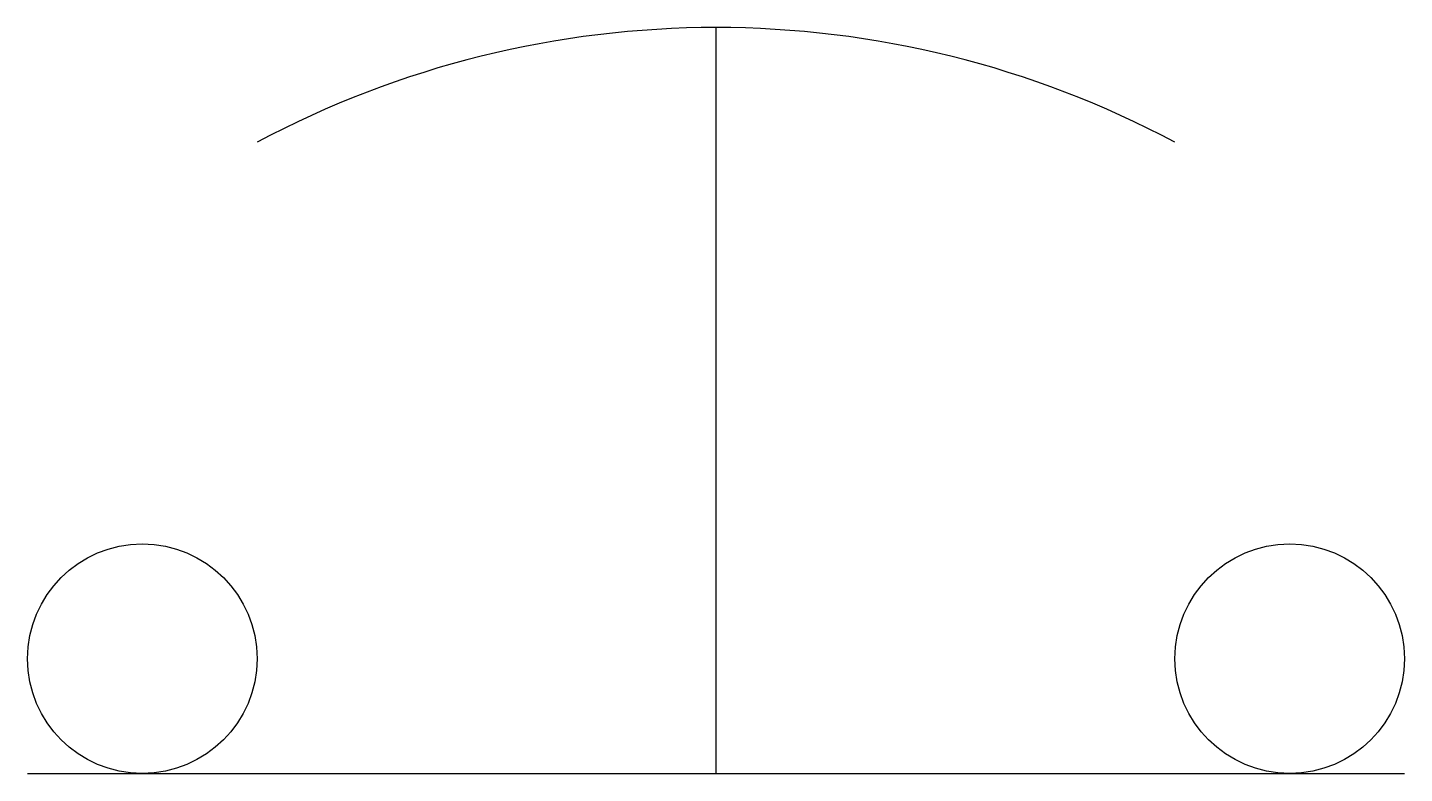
# Model space of a CAD drawing. Extents: x -0.188 to 0.188, y -0.031 to 0.172.
import ezdxf

# ---------------------------------------------------------------- set-up
doc = ezdxf.new("R2010")
doc.units = 0
doc.header["$LTSCALE"] = 1.5
doc.header["$MEASUREMENT"] = 0
doc.layers.get('0').update_dxf_attribs({"linetype": 'CONTINUOUS'})

msp = doc.modelspace()

# ---------------------------------------------------------------- linework, layer by layer
for p, q in [((0, -0.03125), (0, 0.171875)), ((-0.1875, -0.03125), (0.1875, -0.03125))]:
    msp.add_line(p, q)
for centre in [(-0.15625, 0), (0.15625, 0)]:
    msp.add_circle(centre, 0.03125)
msp.add_arc((0, -0.09375), 0.265625, 61.92751306414704, 118.072486935853)

doc.saveas('drawing.dxf')
